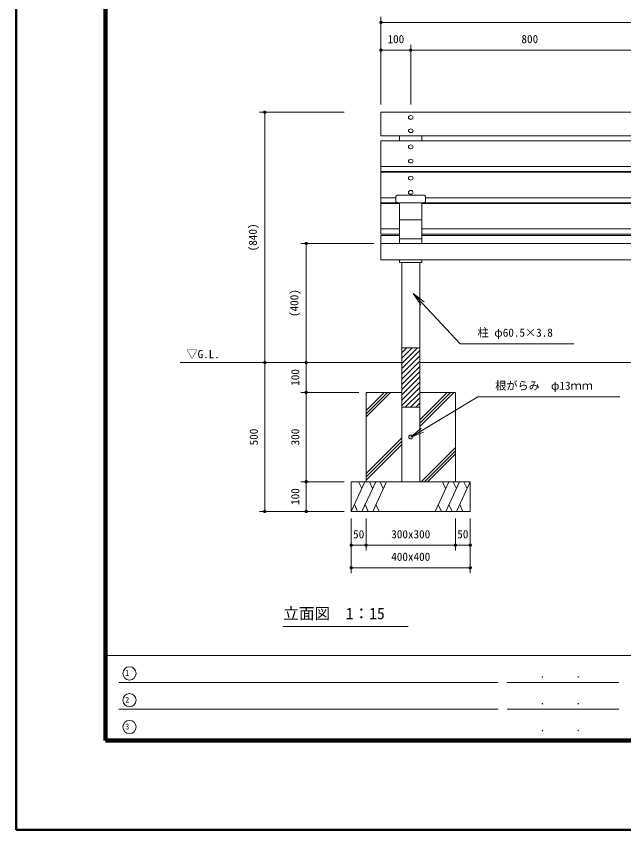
# Model space of a CAD drawing. Units: millimetres at full size, sheet at 1:15. Extents: x 0 to 6300, y 0 to 4455.
# Drawn here: x 0 to 2041, y 0 to 2732 of the extents above; entities that cross this region are included whole.
import ezdxf
from ezdxf.enums import TextEntityAlignment as Align

# ---------------------------------------------------------------- set-up
doc = ezdxf.new("R2010")
doc.units = ezdxf.units.MM
doc.header["$LTSCALE"] = 15
for name, color, linetype, lineweight in [('D-STR', 1, 'Continuous', 13), ('D-STR-DIM', 7, 'Continuous', 13), ('D-STR-HTXT', 7, 'Continuous', 13), ('D-TTL', 7, 'Continuous', 13)]:
    doc.layers.add(name, color=color, linetype=linetype, lineweight=lineweight)
doc.layers.add('D-STR-TXT', color=7, linetype='Continuous')
doc.styles.add('ＭＳ ゴシック', font='')
doc.styles.get('ＭＳ ゴシック').set_extended_font_data('MS Gothic')

# ---------------------------------------------------------------- blocks, each defined once
blk = doc.blocks.new('filled_dot')
at = {"color": 0, "linetype": 'Continuous', "lineweight": -2, "const_width": 1.25}
blk.add_lwpolyline([(-0.625, 0, 1), (0.625, 0, 1)], format="xyb", close=True, dxfattribs=at)
blk = doc.blocks.new('open_arrow')
at = {"color": 0, "linetype": 'Continuous', "lineweight": -2}
blk.add_lwpolyline([(7.5, 1.25), (0, 0), (7.5, -1.25)], dxfattribs=at)

msp = doc.modelspace()

# ---------------------------------------------------------------- linework, layer by layer
at = {"layer": 'D-STR'}
for p, q in [((1225.48, 2410.2), (3025.48, 2410.2)), ((1225.48, 2410.2), (1225.48, 2330.25)), ((1225.48, 2330.25), (3025.48, 2330.25)), ((1287.98, 2330.25), (1287.98, 2313.6)), ((1362.98, 2330.25), (1362.98, 2313.6)), ((1225.48, 2313.6), (3025.48, 2313.6)), ((1225.48, 2313.6), (1225.48, 2211.11)), ((1225.48, 2228.22), (3025.48, 2228.22)), ((1225.48, 2211.11), (3025.48, 2211.11)), ((1225.48, 2208.4), (3025.48, 2208.4)), ((1225.48, 2208.4), (1225.48, 2105.92)), ((1287.98, 2211.11), (1287.98, 2208.4)), ((1362.98, 2211.11), (1362.98, 2208.4)), ((1225.48, 2123.03), (1275.48, 2123.03)), ((1225.48, 2105.92), (1287.98, 2105.92)), ((1287.98, 2106.25), (1287.98, 1968.6)), ((1362.98, 1968.6), (1362.98, 2106.25)), ((1362.98, 2105.92), (2887.98, 2105.92)), ((1375.48, 2123.03), (2875.48, 2123.03)), ((1225.48, 2103.21), (1287.98, 2103.21)), ((1225.48, 2103.21), (1225.48, 2000.48)), ((1362.98, 2103.21), (2887.98, 2103.21)), ((1362.98, 2049.12), (1287.98, 2049.12)), ((1225.48, 2017.84), (1287.98, 2017.84)), ((1225.48, 2000.48), (1287.98, 2000.48)), ((1225.48, 1995.96), (1287.98, 1995.96)), ((1225.48, 1995.96), (1225.48, 1914.31)), ((1362.98, 2017.84), (2887.98, 2017.84)), ((1362.98, 2000.48), (2887.98, 2000.48)), ((1362.98, 1995.96), (2887.98, 1995.96)), ((1225.48, 1968.6), (3025.48, 1968.6)), ((1362.98, 1984.45), (1287.98, 1984.45)), ((1225.48, 1914.31), (3025.48, 1914.31)), ((1295.23, 1169.06), (1295.23, 1905.01)), ((1355.73, 1905.01), (1355.73, 1169.06)), ((1295.23, 1419.06), (1295.23, 1619.06)), ((1295.23, 1619.06), (1355.73, 1619.06)), ((1295.23, 1601.92), (1312.37, 1619.06)), ((1295.23, 1584.24), (1330.05, 1619.06)), ((1295.23, 1566.56), (1347.73, 1619.06)), ((1355.73, 1619.06), (1355.73, 1419.06)), ((1295.23, 1548.88), (1355.73, 1609.38)), ((1295.23, 1531.2), (1355.73, 1591.7)), ((1295.23, 1569.06), (551.2, 1569.06)), ((1295.23, 1513.53), (1355.73, 1574.03)), ((3194.41, 1569.06), (1355.73, 1569.06)), ((1295.23, 1495.85), (1355.73, 1556.35)), ((1295.23, 1478.17), (1355.73, 1538.67)), ((1295.23, 1460.49), (1355.73, 1520.99)), ((1295.23, 1442.82), (1355.73, 1503.32)), ((1295.23, 1425.14), (1355.73, 1485.64)), ((1175.48, 1168.91), (1175.48, 1469.06)), ((1175.48, 1469.06), (1250.48, 1469.06)), ((1175.48, 1469.06), (1295.23, 1469.06)), ((1175.48, 1408.32), (1236.22, 1469.06)), ((1175.48, 1397.45), (1247.09, 1469.06)), ((1175.48, 1386.57), (1257.97, 1469.06)), ((1250.48, 1469.06), (1295.23, 1469.06)), ((1295.23, 1469.06), (1295.23, 1168.91)), ((1306.83, 1419.06), (1355.73, 1467.96)), ((1324.5, 1419.06), (1355.73, 1450.28)), ((1355.73, 1376.44), (1448.35, 1469.06)), ((1355.73, 1365.56), (1459.22, 1469.06)), ((1355.73, 1354.69), (1470.1, 1469.06)), ((1342.18, 1419.06), (1355.73, 1432.61)), ((1295.23, 1419.06), (1355.73, 1419.06)), ((1175.48, 1196.19), (1295.23, 1315.94)), ((1175.48, 1185.31), (1295.23, 1305.06)), ((1175.48, 1174.44), (1295.23, 1294.19)), ((1360.48, 1169.06), (1475.48, 1284.06)), ((1371.35, 1169.06), (1475.48, 1273.18)), ((1382.23, 1169.06), (1475.48, 1262.31)), ((1125.48, 1169.06), (1525.48, 1169.06)), ((1125.48, 1169.06), (1125.48, 1069.06)), ((1125.48, 1069.06), (1171.57, 1169.06)), ((1161.01, 1146.13), (1150.44, 1169.06)), ((1161.59, 1069.06), (1207.69, 1169.06)), ((1197.12, 1146.13), (1186.55, 1169.06)), ((1197.71, 1069.06), (1243.8, 1169.06)), ((1233.23, 1146.13), (1222.67, 1169.06)), ((1407.16, 1069.06), (1453.25, 1169.06)), ((1442.69, 1146.13), (1432.12, 1169.06)), ((1443.27, 1069.06), (1489.36, 1169.06)), ((1478.8, 1146.13), (1468.23, 1169.06)), ((1479.39, 1069.06), (1525.48, 1169.06)), ((1514.91, 1146.13), (1504.35, 1169.06)), ((1525.48, 1169.06), (1525.48, 1069.06)), ((1525.48, 1069.06), (1125.48, 1069.06)), ((1136.04, 1091.98), (1146.61, 1069.06)), ((1172.16, 1091.98), (1182.72, 1069.06)), ((1208.27, 1091.98), (1218.84, 1069.06)), ((1417.72, 1091.98), (1428.29, 1069.06)), ((1453.84, 1091.98), (1464.4, 1069.06)), ((1489.95, 1091.98), (1500.52, 1069.06))]:
    msp.add_line(p, q, dxfattribs=at)
for points in [[(1369.48, 2106.25), (1281.48, 2106.25), (1281.33, 2106.25), (1281.18, 2106.25), (1281.03, 2106.26), (1280.88, 2106.28), (1280.73, 2106.29), (1280.58, 2106.31), (1280.44, 2106.34), (1280.29, 2106.37), (1280.14, 2106.4), (1280, 2106.43), (1279.85, 2106.47), (1279.71, 2106.51), (1279.57, 2106.56), (1279.43, 2106.61), (1279.29, 2106.66), (1279.15, 2106.72), (1279.01, 2106.78), (1278.88, 2106.84), (1278.74, 2106.91), (1278.61, 2106.98), (1278.48, 2107.05), (1278.35, 2107.13), (1278.22, 2107.21), (1278.1, 2107.29), (1277.98, 2107.38), (1277.86, 2107.46), (1277.74, 2107.56), (1277.62, 2107.65), (1277.51, 2107.75), (1277.4, 2107.85), (1277.29, 2107.95), (1277.18, 2108.06), (1277.08, 2108.17), (1276.98, 2108.28), (1276.88, 2108.39), (1276.79, 2108.51), (1276.7, 2108.62), (1276.61, 2108.74), (1276.52, 2108.87), (1276.44, 2108.99), (1276.36, 2109.12), (1276.28, 2109.25), (1276.21, 2109.38), (1276.14, 2109.51), (1276.07, 2109.64), (1276.01, 2109.78), (1275.95, 2109.92), (1275.89, 2110.06), (1275.84, 2110.2), (1275.79, 2110.34), (1275.75, 2110.48), (1275.7, 2110.62), (1275.66, 2110.77), (1275.63, 2110.91), (1275.6, 2111.06), (1275.57, 2111.21), (1275.55, 2111.35), (1275.53, 2111.5), (1275.51, 2111.65), (1275.5, 2111.8), (1275.49, 2111.95), (1275.48, 2112.25), (1275.48, 2125.25), (1275.48, 2125.4), (1275.49, 2125.55), (1275.5, 2125.7), (1275.51, 2125.84), (1275.53, 2125.99), (1275.55, 2126.14), (1275.57, 2126.29), (1275.6, 2126.44), (1275.63, 2126.58), (1275.66, 2126.73), (1275.7, 2126.87), (1275.75, 2127.02), (1275.79, 2127.16), (1275.84, 2127.3), (1275.89, 2127.44), (1275.95, 2127.58), (1276.01, 2127.72), (1276.07, 2127.85), (1276.14, 2127.98), (1276.21, 2128.12), (1276.28, 2128.25), (1276.36, 2128.38), (1276.44, 2128.5), (1276.52, 2128.63), (1276.61, 2128.75), (1276.7, 2128.87), (1276.79, 2128.99), (1276.88, 2129.1), (1276.98, 2129.22), (1277.08, 2129.33), (1277.18, 2129.44), (1277.29, 2129.54), (1277.4, 2129.65), (1277.51, 2129.75), (1277.62, 2129.84), (1277.74, 2129.94), (1277.86, 2130.03), (1277.98, 2130.12), (1278.1, 2130.2), (1278.22, 2130.29), (1278.35, 2130.37), (1278.48, 2130.44), (1278.61, 2130.52), (1278.74, 2130.59), (1278.88, 2130.65), (1279.01, 2130.72), (1279.15, 2130.78), (1279.29, 2130.83), (1279.43, 2130.89), (1279.57, 2130.94), (1279.71, 2130.98), (1279.85, 2131.02), (1280, 2131.06), (1280.14, 2131.1), (1280.29, 2131.13), (1280.44, 2131.16), (1280.58, 2131.18), (1280.73, 2131.2), (1280.88, 2131.22), (1281.03, 2131.23), (1281.18, 2131.24), (1281.33, 2131.25), (1281.48, 2131.25), (1369.48, 2131.25), (1369.63, 2131.25), (1369.78, 2131.24), (1369.93, 2131.23), (1370.08, 2131.22), (1370.22, 2131.2), (1370.37, 2131.18), (1370.52, 2131.16), (1370.67, 2131.13), (1370.81, 2131.1), (1370.96, 2131.06), (1371.1, 2131.02), (1371.25, 2130.98), (1371.39, 2130.94), (1371.53, 2130.89), (1371.67, 2130.83), (1371.81, 2130.78), (1371.95, 2130.72), (1372.08, 2130.65), (1372.22, 2130.59), (1372.35, 2130.52), (1372.48, 2130.44), (1372.61, 2130.37), (1372.73, 2130.29), (1372.86, 2130.2), (1372.98, 2130.12), (1373.1, 2130.03), (1373.22, 2129.94), (1373.34, 2129.84), (1373.45, 2129.75), (1373.56, 2129.65), (1373.67, 2129.54), (1373.77, 2129.44), (1373.88, 2129.33), (1373.98, 2129.22), (1374.07, 2129.1), (1374.17, 2128.99), (1374.26, 2128.87), (1374.35, 2128.75), (1374.44, 2128.63), (1374.52, 2128.5), (1374.6, 2128.38), (1374.67, 2128.25), (1374.75, 2128.12), (1374.82, 2127.98), (1374.88, 2127.85), (1374.95, 2127.72), (1375.01, 2127.58), (1375.06, 2127.44), (1375.12, 2127.3), (1375.17, 2127.16), (1375.21, 2127.02), (1375.25, 2126.87), (1375.29, 2126.73), (1375.33, 2126.58), (1375.36, 2126.44), (1375.39, 2126.29), (1375.41, 2126.14), (1375.43, 2125.99), (1375.45, 2125.84), (1375.46, 2125.7), (1375.47, 2125.55), (1375.48, 2125.4), (1375.48, 2125.25), (1375.48, 2112.25), (1375.48, 2112.1), (1375.47, 2111.95), (1375.46, 2111.8), (1375.45, 2111.65), (1375.43, 2111.5), (1375.41, 2111.35), (1375.39, 2111.21), (1375.36, 2111.06), (1375.33, 2110.91), (1375.29, 2110.77), (1375.25, 2110.62), (1375.21, 2110.48), (1375.17, 2110.34), (1375.12, 2110.2), (1375.06, 2110.06), (1375.01, 2109.92), (1374.95, 2109.78), (1374.88, 2109.64), (1374.82, 2109.51), (1374.75, 2109.38), (1374.67, 2109.25), (1374.6, 2109.12), (1374.52, 2108.99), (1374.44, 2108.87), (1374.35, 2108.74), (1374.26, 2108.62), (1374.17, 2108.51), (1374.07, 2108.39), (1373.98, 2108.28), (1373.88, 2108.17), (1373.77, 2108.06), (1373.67, 2107.95), (1373.56, 2107.85), (1373.45, 2107.75), (1373.34, 2107.65), (1373.22, 2107.56), (1373.1, 2107.46), (1372.98, 2107.38), (1372.86, 2107.29), (1372.73, 2107.21), (1372.61, 2107.13), (1372.48, 2107.05), (1372.35, 2106.98), (1372.22, 2106.91), (1372.08, 2106.84), (1371.95, 2106.78), (1371.81, 2106.72), (1371.67, 2106.66), (1371.53, 2106.61), (1371.39, 2106.56), (1371.25, 2106.51), (1371.1, 2106.47), (1370.96, 2106.43), (1370.81, 2106.4), (1370.67, 2106.37), (1370.52, 2106.34), (1370.37, 2106.31), (1370.22, 2106.29), (1370.08, 2106.28), (1369.93, 2106.26), (1369.78, 2106.25), (1369.63, 2106.25)], [(1287.98, 1914.31), (1362.98, 1914.31), (1362.98, 1905.54), (1287.98, 1905.54)]]:
    msp.add_lwpolyline(points, close=True, dxfattribs=at)
msp.add_lwpolyline([(1355.73, 1469.06), (1475.48, 1469.06), (1475.48, 1169.06), (1175.48, 1169.06), (1175.48, 1469.06)], dxfattribs=at)
msp.add_circle((1325.48, 1319.06), 6.5, dxfattribs=at)
for centre, ratio in [((1325.48, 2392.47), 0.755154), ((1325.48, 2347.92), 0.755153), ((1325.48, 2293.73), 0.797093), ((1325.48, 2245.92), 0.797093), ((1325.48, 2188.54), 0.797084), ((1325.48, 2140.72), 0.797097)]:
    msp.add_ellipse(centre, major_axis=(-8, 0), ratio=ratio, dxfattribs=at)
at = {"layer": 'D-STR-DIM'}
for p, q in [((1225.48, 2436.27), (1225.48, 2729.91)), ((1225.48, 2711.91), (3025.48, 2711.91)), ((1225.48, 2436.27), (1225.48, 2636.67)), ((1325.48, 2436.27), (1325.48, 2636.67)), ((1325.48, 2436.27), (1325.48, 2636.67)), ((1225.48, 2618.67), (1325.48, 2618.67)), ((1325.48, 2618.67), (2125.48, 2618.67)), ((1101.48, 2410.2), (816.95, 2410.2)), ((834.95, 1569.06), (834.95, 2410.2)), ((1201.48, 1968.91), (956.38, 1968.91)), ((974.38, 1968.91), (974.38, 1569.06)), ((1276.48, 1569.06), (816.95, 1569.06)), ((1276.48, 1569.06), (816.95, 1569.06)), ((834.95, 1569.06), (834.95, 1069.06)), ((1276.48, 1569.06), (956.38, 1569.06)), ((1276.48, 1569.06), (956.38, 1569.06)), ((974.38, 1569.06), (974.38, 1469.06)), ((1159.58, 1569.06), (1037.39, 1569.06)), ((1151.48, 1469.06), (956.38, 1469.06)), ((1151.48, 1469.06), (956.38, 1469.06)), ((974.38, 1469.06), (974.38, 1169.06)), ((1101.48, 1169.06), (956.38, 1169.06)), ((1101.48, 1169.06), (956.38, 1169.06)), ((974.38, 1169.06), (974.38, 1069.06)), ((1101.48, 1069.06), (816.95, 1069.06)), ((1101.48, 1069.06), (956.38, 1069.06)), ((1125.48, 1045.06), (1125.48, 937.63)), ((1125.48, 1045.06), (1125.48, 861.95)), ((1175.48, 1045.06), (1175.48, 937.63)), ((1175.48, 1045.06), (1175.48, 937.63)), ((1475.48, 1045.06), (1475.48, 937.63)), ((1475.48, 1045.06), (1475.48, 937.63)), ((1525.48, 1045.06), (1525.48, 937.63)), ((1525.48, 1045.06), (1525.48, 861.95)), ((1125.48, 955.63), (1175.48, 955.63)), ((1175.48, 955.63), (1475.48, 955.63)), ((1475.48, 955.63), (1525.48, 955.63)), ((1125.48, 879.95), (1525.48, 879.95))]:
    msp.add_line(p, q, dxfattribs=at)
at = {"layer": 'D-STR-HTXT'}
msp.add_line((897.11, 682.5), (1317.11, 682.5), dxfattribs=at)
for points in [[(1333.91, 1801.31), (1491.66, 1632.62), (1536.66, 1632.62), (1873.02, 1632.62)], [(1325.48, 1319.06), (1550.9, 1454.41), (1595.9, 1454.41), (2027.82, 1454.41)]]:
    msp.add_lwpolyline(points, dxfattribs=at)
at = {"layer": 'D-TTL', "color": 2, "lineweight": 140}
for p, q in [((300, 4155), (300, 300)), ((300, 300), (6000, 300))]:
    msp.add_line(p, q, dxfattribs=at)
at = {"layer": 'D-TTL'}
for p, q in [((1619.42, 495), (345, 495)), ((2024.42, 495), (1649.42, 495)), ((1619.42, 405), (345, 405)), ((2024.42, 405), (1649.42, 405))]:
    msp.add_line(p, q, dxfattribs=at)
at = {"layer": 'D-TTL', "color": 2, "lineweight": 50}
msp.add_lwpolyline([(0, 0), (6300, 0), (6300, 4455), (0, 4455)], close=True, dxfattribs=at)
at = {"layer": 'D-TTL', "color": 2}
msp.add_lwpolyline([(300, 300), (6000, 300), (6000, 585), (300, 585)], close=True, dxfattribs=at)
at = {"layer": 'D-TTL'}
for centre in [(380.4, 525.07), (380.4, 435.07), (380.4, 345.07)]:
    msp.add_circle(centre, 22.21, dxfattribs=at)

# ---------------------------------------------------------------- block references
at = {"layer": 'D-STR-DIM', "xscale": 4.5, "yscale": 4.5}
for p in [(1225.48, 2711.91), (1225.48, 2618.67), (1325.48, 2618.67), (1125.48, 955.63), (1175.48, 955.63), (1475.48, 955.63), (1125.48, 879.95)]:
    msp.add_blockref('filled_dot', p, dxfattribs=at)
for p, rotation in [((1325.48, 2618.67), 180), ((834.95, 2410.2), 270), ((974.38, 1968.91), 270), ((834.95, 1569.06), 270), ((834.95, 1569.06), 90), ((974.38, 1569.06), 90), ((974.38, 1569.06), 270), ((974.38, 1469.06), 90), ((974.38, 1469.06), 270), ((974.38, 1169.06), 90), ((974.38, 1169.06), 270), ((834.95, 1069.06), 90), ((974.38, 1069.06), 90), ((1175.48, 955.63), 180), ((1475.48, 955.63), 180), ((1525.48, 955.63), 180), ((1525.48, 879.95), 180)]:
    msp.add_blockref('filled_dot', p, dxfattribs=dict(at, rotation=rotation))
at = {"layer": 'D-STR-HTXT', "xscale": 6, "yscale": 6}
for p, rotation in [((1333.91, 1801.31), 313.1), ((1325.48, 1319.06), 31)]:
    msp.add_blockref('open_arrow', p, dxfattribs=dict(at, rotation=rotation))

# ---------------------------------------------------------------- texts
at = {"layer": 'D-STR-DIM', "style": 'ＭＳ ゴシック'}
for s, p in [('100', (1275.48, 2669.48)), ('800', (1725.48, 2669.48)), ('50', (1150.48, 1006.44)), ('300x300', (1325.48, 1006.44)), ('50', (1500.48, 1006.44)), ('400x400', (1325.48, 930.77))]:
    msp.add_text(s, height=27.49, dxfattribs=at).set_placement(p, align=Align.TOP_CENTER)
for s, p in [('(840)', (781, 1989.63)), ('(400)', (920.42, 1768.98)), ('100', (923.56, 1519.06)), ('500', (784.14, 1319.06)), ('300', (923.56, 1319.06)), ('100', (923.56, 1119.06))]:
    msp.add_text(s, height=27.49, rotation=90, dxfattribs=at).set_placement(p, align=Align.TOP_CENTER)
at = {"layer": 'D-STR-HTXT', "style": 'ＭＳ ゴシック'}
for s, height, p in [('柱 φ60.5×3.8', 27.49, (1549.98, 1683.44)), ('根がらみ\u3000φ13ｍｍ', 27.49, (1609.22, 1505.22)), ('立面図\u30001：15', 38.49, (897.11, 745.5))]:
    msp.add_text(s, height=height, dxfattribs=at).set_placement(p, align=Align.TOP_LEFT)
at = {"layer": 'D-STR-TXT', "style": 'ＭＳ ゴシック'}
msp.add_text('▽G.L.', height=27.49, dxfattribs=at).set_placement((571.77, 1575.62), align=Align.BOTTOM_LEFT)
at = {"layer": 'D-TTL', "style": 'ＭＳ ゴシック'}
for s, height, p in [('1', 19.79, (366.13, 510.81)), ('.', 27.49, (1758.75, 502.8)), ('.', 27.49, (1878.75, 502.8)), ('2', 19.79, (366.13, 420.81)), ('.', 27.49, (1758.75, 412.8)), ('.', 27.49, (1878.75, 412.8)), ('3', 19.79, (366.13, 330.81)), ('.', 27.49, (1758.75, 322.8)), ('.', 27.49, (1878.75, 322.8))]:
    msp.add_text(s, height=height, dxfattribs=at).set_placement(p, align=Align.BOTTOM_LEFT)

doc.saveas('drawing.dxf')
